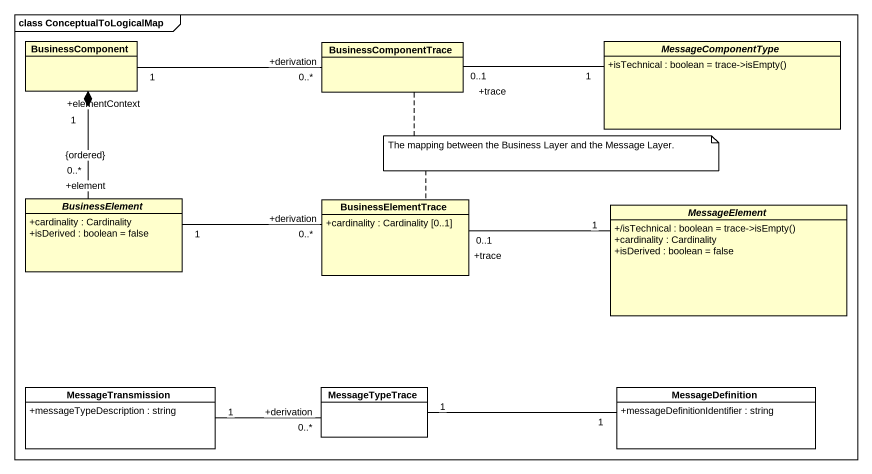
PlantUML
@startuml
mainframe class ConceptualToLogicalMap
hide circle
hide empty members
skinparam classAttributeIconSize 0
class BusinessComponent #FFFFCC
class BusinessComponentTrace #FFFFCC
abstract class MessageComponentType #FFFFCC {
  {field} +isTechnical : boolean = trace->isEmpty()
}
abstract class BusinessElement #FFFFCC {
  +cardinality : Cardinality
  +isDerived : boolean = false
}
class BusinessElementTrace #FFFFCC {
  +cardinality : Cardinality [0..1]
}
abstract class MessageElement #FFFFCC {
  {field} +/isTechnical : boolean = trace->isEmpty()
  +cardinality : Cardinality
  +isDerived : boolean = false
}
class MessageTransmission {
  +messageTypeDescription : string
}
class MessageTypeTrace
class MessageDefinition {
  +messageDefinitionIdentifier : string
}
BusinessComponent "1" -right- "+derivation\n0..*" BusinessComponentTrace
BusinessComponent "+elementContext\n1" *-- "+element\n0..*\n{ordered}" BusinessElement
BusinessComponentTrace "+trace\n0..1" -right- "1" MessageComponentType
BusinessElement "1" -right- "+derivation\n0..*" BusinessElementTrace
BusinessElementTrace "+trace\n0..1" -right- "1" MessageElement
MessageTransmission "1" -right- "+derivation\n0..*" MessageTypeTrace
MessageTypeTrace "1" -right- "1" MessageDefinition
note as N1
  The mapping between the Business Layer and the Message Layer.
end note
N1 .. BusinessComponentTrace
N1 .. BusinessElementTrace
@enduml
